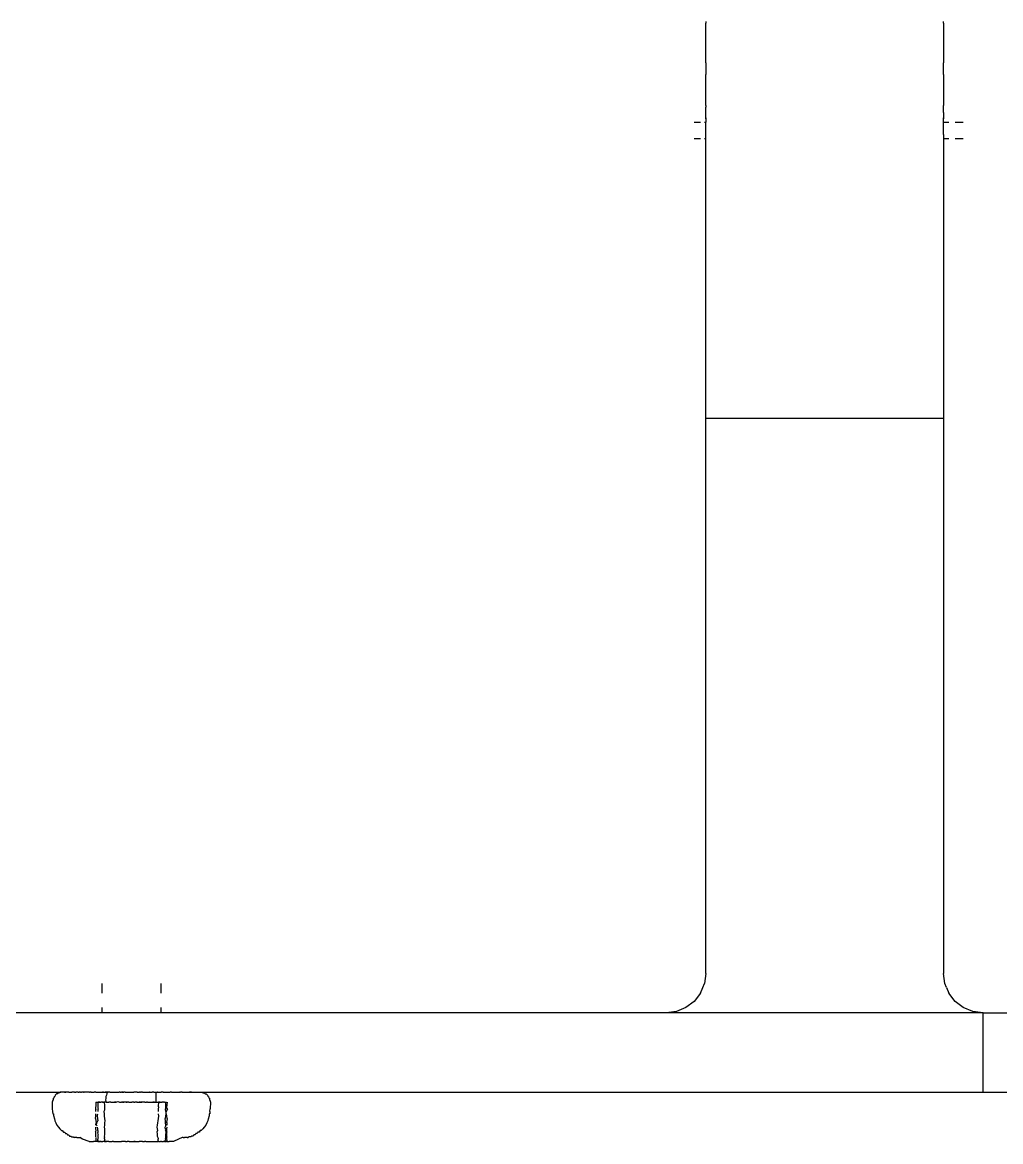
# Model space of a CAD drawing. Header units: millimetres. Extents: x -2916 to 2490, y 92 to 4100.
# Drawn here: x 1426.1 to 1475.4, y 1705.4 to 1761.9 of the extents above; entities that cross this region are included whole.
import ezdxf

# ---------------------------------------------------------------- set-up
doc = ezdxf.new("R2010")
doc.units = ezdxf.units.MM

msp = doc.modelspace()

# ---------------------------------------------------------------- linework, layer by layer
for p, q in [((1460.555, 1761.925), (1460.555, 1761.851)), ((1460.555, 1761.213), (1460.555, 1761.851)), ((1472.555, 1761.851), (1472.555, 1761.925)), ((1472.555, 1761.851), (1472.555, 1761.213)), ((1460.555, 1760.9), (1460.555, 1761.213)), ((1472.555, 1761.213), (1472.555, 1760.9)), ((1460.555, 1760.513), (1460.555, 1760.9)), ((1472.555, 1760.9), (1472.555, 1760.513)), ((1460.555, 1759.95), (1460.555, 1760.513)), ((1472.555, 1760.513), (1472.555, 1759.95)), ((1460.555, 1759.841), (1460.555, 1759.95)), ((1460.555, 1759.841), (1460.555, 1759.248)), ((1472.555, 1759.95), (1472.555, 1759.841)), ((1472.555, 1759.248), (1472.555, 1759.841)), ((1460.555, 1759.21), (1460.555, 1759.248)), ((1460.555, 1759.005), (1460.555, 1759.21)), ((1460.555, 1758.633), (1460.555, 1759.005)), ((1472.555, 1759.248), (1472.555, 1759.21)), ((1472.555, 1759.21), (1472.555, 1759.005)), ((1472.555, 1759.005), (1472.555, 1758.633)), ((1460.555, 1758.121), (1460.555, 1758.633)), ((1472.555, 1758.633), (1472.555, 1758.121)), ((1460.555, 1758.066), (1460.555, 1758.121)), ((1460.555, 1757.685), (1460.555, 1758.066)), ((1472.555, 1758.121), (1472.555, 1758.066)), ((1472.555, 1758.066), (1472.555, 1757.685)), ((1460.555, 1757.685), (1460.555, 1757.645)), ((1460.555, 1757.645), (1460.555, 1757.606)), ((1460.555, 1757.334), (1460.555, 1757.606)), ((1460.555, 1757.136), (1460.555, 1757.334)), ((1472.555, 1757.645), (1472.555, 1757.685)), ((1472.555, 1757.606), (1472.555, 1757.645)), ((1472.555, 1757.334), (1472.555, 1757.606)), ((1472.555, 1757.334), (1472.555, 1757.136)), ((1459.969, 1756.852), (1460.287, 1756.852)), ((1460.487, 1756.852), (1460.555, 1756.852)), ((1460.555, 1757.075), (1460.555, 1757.136)), ((1460.555, 1757.075), (1460.555, 1757.008)), ((1460.555, 1757.034), (1460.555, 1757.075)), ((1460.555, 1757.008), (1460.555, 1757.034)), ((1460.555, 1757.008), (1460.555, 1756.892)), ((1460.555, 1756.892), (1460.555, 1756.852)), ((1460.555, 1756.217), (1460.555, 1756.852)), ((1472.555, 1757.136), (1472.555, 1757.075)), ((1472.555, 1757.008), (1472.555, 1757.075)), ((1472.555, 1757.075), (1472.555, 1757.034)), ((1472.555, 1757.034), (1472.555, 1757.008)), ((1472.555, 1756.892), (1472.555, 1757.008)), ((1472.555, 1756.852), (1472.555, 1756.892)), ((1472.555, 1756.852), (1472.623, 1756.852)), ((1472.555, 1756.217), (1472.555, 1756.852)), ((1472.623, 1756.852), (1472.823, 1756.852)), ((1473.14, 1756.852), (1473.555, 1756.852)), ((1460.555, 1756.002), (1460.555, 1756.217)), ((1472.555, 1756.217), (1472.555, 1756.002)), ((1460.287, 1756.002), (1459.969, 1756.002)), ((1460.555, 1756.002), (1460.487, 1756.002)), ((1460.555, 1755.31), (1460.555, 1756.002)), ((1472.555, 1756.002), (1472.555, 1755.31)), ((1472.623, 1756.002), (1472.555, 1756.002)), ((1472.823, 1756.002), (1472.623, 1756.002)), ((1473.555, 1756.002), (1473.14, 1756.002)), ((1460.555, 1754.418), (1460.555, 1755.31)), ((1472.555, 1755.31), (1472.555, 1754.418)), ((1460.555, 1753.543), (1460.555, 1754.418)), ((1472.555, 1754.418), (1472.555, 1753.543)), ((1460.555, 1752.687), (1460.555, 1753.543)), ((1472.555, 1753.543), (1472.555, 1752.687)), ((1460.555, 1751.851), (1460.555, 1752.687)), ((1472.555, 1752.687), (1472.555, 1751.851)), ((1460.555, 1751.039), (1460.555, 1751.851)), ((1472.555, 1751.851), (1472.555, 1751.039)), ((1460.555, 1750.25), (1460.555, 1751.039)), ((1472.555, 1751.039), (1472.555, 1750.25)), ((1460.555, 1749.488), (1460.555, 1750.25)), ((1472.555, 1750.25), (1472.555, 1749.488)), ((1460.555, 1748.754), (1460.555, 1749.488)), ((1472.555, 1749.488), (1472.555, 1748.754)), ((1460.555, 1748.05), (1460.555, 1748.754)), ((1472.555, 1748.754), (1472.555, 1748.05)), ((1460.555, 1747.377), (1460.555, 1748.05)), ((1472.555, 1748.05), (1472.555, 1747.377)), ((1460.555, 1746.736), (1460.555, 1747.377)), ((1472.555, 1747.377), (1472.555, 1746.736)), ((1460.555, 1746.13), (1460.555, 1746.736)), ((1472.555, 1746.736), (1472.555, 1746.13)), ((1460.555, 1745.56), (1460.555, 1746.13)), ((1472.555, 1746.13), (1472.555, 1745.56)), ((1460.555, 1745.026), (1460.555, 1745.56)), ((1472.555, 1745.56), (1472.555, 1745.026)), ((1460.555, 1744.531), (1460.555, 1745.026)), ((1472.555, 1745.026), (1472.555, 1744.531)), ((1460.555, 1744.075), (1460.555, 1744.531)), ((1472.555, 1744.531), (1472.555, 1744.075)), ((1460.555, 1743.659), (1460.555, 1744.075)), ((1460.555, 1743.284), (1460.555, 1743.659)), ((1472.555, 1744.075), (1472.555, 1743.659)), ((1472.555, 1743.659), (1472.555, 1743.284)), ((1460.555, 1742.951), (1460.555, 1743.284)), ((1472.555, 1743.284), (1472.555, 1742.951)), ((1460.555, 1742.662), (1460.555, 1742.951)), ((1460.555, 1742.415), (1460.555, 1742.662)), ((1472.555, 1742.951), (1472.555, 1742.662)), ((1472.555, 1742.662), (1472.555, 1742.415)), ((1460.555, 1742.213), (1460.555, 1742.415)), ((1460.555, 1742.055), (1460.555, 1742.213)), ((1460.555, 1741.942), (1460.555, 1742.055)), ((1460.555, 1741.874), (1460.555, 1741.942)), ((1472.555, 1742.415), (1472.555, 1742.213)), ((1472.555, 1742.213), (1472.555, 1742.055)), ((1472.555, 1742.055), (1472.555, 1741.942)), ((1472.555, 1741.942), (1472.555, 1741.874)), ((1472.555, 1741.874), (1460.555, 1741.874)), ((1460.555, 1713.851), (1460.555, 1741.874)), ((1472.555, 1741.874), (1472.555, 1713.851)), ((1460.555, 1713.851), (1460.487, 1713.334)), ((1472.623, 1713.334), (1472.555, 1713.851)), ((1430.064, 1713.334), (1430.064, 1712.851)), ((1433.045, 1713.334), (1433.045, 1712.851)), ((1460.287, 1712.851), (1460.402, 1713.144)), ((1460.402, 1713.144), (1460.487, 1713.334)), ((1472.707, 1713.144), (1472.623, 1713.334)), ((1472.707, 1713.144), (1472.823, 1712.851)), ((1460.287, 1712.851), (1459.969, 1712.437)), ((1473.14, 1712.437), (1472.823, 1712.851)), ((1430.064, 1712.119), (1430.064, 1711.92)), ((1433.045, 1712.119), (1433.045, 1711.92)), ((1459.555, 1712.119), (1459.072, 1711.92)), ((1459.969, 1712.437), (1459.555, 1712.119)), ((1473.555, 1712.119), (1473.14, 1712.437)), ((1474.037, 1711.92), (1473.555, 1712.119)), ((1430.064, 1711.851), (1424.555, 1711.851)), ((1430.064, 1711.92), (1430.064, 1711.851)), ((1430.097, 1711.851), (1430.064, 1711.851)), ((1430.153, 1711.851), (1430.097, 1711.851)), ((1430.231, 1711.851), (1430.153, 1711.851)), ((1430.33, 1711.851), (1430.231, 1711.851)), ((1430.448, 1711.851), (1430.33, 1711.851)), ((1430.475, 1711.851), (1430.448, 1711.851)), ((1430.583, 1711.851), (1430.475, 1711.851)), ((1430.614, 1711.851), (1430.583, 1711.851)), ((1430.734, 1711.851), (1430.614, 1711.851)), ((1430.768, 1711.851), (1430.734, 1711.851)), ((1430.898, 1711.851), (1430.768, 1711.851)), ((1430.934, 1711.851), (1430.898, 1711.851)), ((1431.072, 1711.851), (1430.934, 1711.851)), ((1431.11, 1711.851), (1431.072, 1711.851)), ((1431.254, 1711.851), (1431.11, 1711.851)), ((1431.293, 1711.851), (1431.254, 1711.851)), ((1431.441, 1711.851), (1431.293, 1711.851)), ((1431.48, 1711.851), (1431.441, 1711.851)), ((1431.629, 1711.851), (1431.48, 1711.851)), ((1431.669, 1711.851), (1431.629, 1711.851)), ((1431.816, 1711.851), (1431.669, 1711.851)), ((1431.855, 1711.851), (1431.816, 1711.851)), ((1431.999, 1711.851), (1431.855, 1711.851)), ((1432.037, 1711.851), (1431.999, 1711.851)), ((1432.175, 1711.851), (1432.037, 1711.851)), ((1432.211, 1711.851), (1432.175, 1711.851)), ((1432.342, 1711.851), (1432.211, 1711.851)), ((1432.375, 1711.851), (1432.342, 1711.851)), ((1432.495, 1711.851), (1432.375, 1711.851)), ((1432.526, 1711.851), (1432.495, 1711.851)), ((1432.634, 1711.851), (1432.526, 1711.851)), ((1432.662, 1711.851), (1432.634, 1711.851)), ((1432.78, 1711.851), (1432.662, 1711.851)), ((1432.879, 1711.851), (1432.78, 1711.851)), ((1432.957, 1711.851), (1432.879, 1711.851)), ((1433.012, 1711.851), (1432.957, 1711.851)), ((1433.045, 1711.851), (1433.012, 1711.851)), ((1433.045, 1711.92), (1433.045, 1711.851)), ((1458.555, 1711.851), (1433.045, 1711.851)), ((1459.072, 1711.92), (1458.555, 1711.851)), ((1474.555, 1711.851), (1458.555, 1711.851)), ((1474.555, 1711.851), (1474.037, 1711.92)), ((1474.555, 1707.851), (1474.555, 1711.851)), ((1474.555, 1711.851), (1480.064, 1711.851)), ((1385.146, 1707.842), (1427.963, 1707.842)), ((1427.588, 1707.449), (1427.558, 1707.351)), ((1427.588, 1707.449), (1427.614, 1707.449)), ((1427.616, 1707.543), (1427.614, 1707.449)), ((1427.616, 1707.543), (1427.642, 1707.543)), ((1427.662, 1707.629), (1427.642, 1707.543)), ((1427.662, 1707.629), (1427.687, 1707.629)), ((1427.708, 1707.705), (1427.687, 1707.629)), ((1427.784, 1707.767), (1427.708, 1707.705)), ((1427.824, 1707.767), (1427.784, 1707.767)), ((1427.87, 1707.813), (1427.824, 1707.767)), ((1427.942, 1707.813), (1427.87, 1707.813)), ((1427.963, 1707.842), (1427.942, 1707.813)), ((1428.034, 1707.842), (1427.963, 1707.842)), ((1427.963, 1707.842), (1428.002, 1707.842)), ((1428.034, 1707.842), (1428.002, 1707.842)), ((1428.074, 1707.842), (1428.034, 1707.842)), ((1428.123, 1707.842), (1428.074, 1707.842)), ((1428.18, 1707.842), (1428.123, 1707.842)), ((1428.245, 1707.842), (1428.18, 1707.842)), ((1428.18, 1707.842), (1428.217, 1707.842)), ((1428.217, 1707.842), (1428.245, 1707.842)), ((1428.319, 1707.842), (1428.245, 1707.842)), ((1428.365, 1707.842), (1428.319, 1707.842)), ((1428.4, 1707.842), (1428.365, 1707.842)), ((1428.4, 1707.842), (1428.45, 1707.842)), ((1428.45, 1707.842), (1428.488, 1707.842)), ((1428.488, 1707.842), (1428.543, 1707.842)), ((1428.584, 1707.842), (1428.543, 1707.842)), ((1428.643, 1707.842), (1428.584, 1707.842)), ((1428.687, 1707.842), (1428.643, 1707.842)), ((1428.687, 1707.842), (1428.75, 1707.842)), ((1428.797, 1707.842), (1428.75, 1707.842)), ((1428.864, 1707.842), (1428.797, 1707.842)), ((1428.864, 1707.842), (1428.914, 1707.842)), ((1428.985, 1707.842), (1428.914, 1707.842)), ((1428.985, 1707.842), (1429.037, 1707.842)), ((1429.111, 1707.842), (1429.037, 1707.842)), ((1429.139, 1707.851), (1429.111, 1707.842)), ((1429.166, 1707.842), (1429.111, 1707.842)), ((1429.139, 1707.851), (1429.166, 1707.842)), ((1429.244, 1707.842), (1429.166, 1707.842)), ((1429.301, 1707.842), (1429.244, 1707.842)), ((1429.382, 1707.842), (1429.301, 1707.842)), ((1429.442, 1707.842), (1429.382, 1707.842)), ((1429.442, 1707.842), (1429.476, 1707.851)), ((1429.525, 1707.842), (1429.476, 1707.851)), ((1429.525, 1707.842), (1429.587, 1707.842)), ((1429.587, 1707.842), (1429.64, 1707.851)), ((1429.64, 1707.851), (1429.673, 1707.842)), ((1429.719, 1707.851), (1429.673, 1707.842)), ((1429.765, 1707.851), (1429.719, 1707.851)), ((1429.765, 1707.851), (1429.826, 1707.842)), ((1429.826, 1707.842), (1429.88, 1707.851)), ((1429.88, 1707.851), (1429.95, 1707.851)), ((1429.95, 1707.851), (1429.983, 1707.842)), ((1429.983, 1707.842), (1430.042, 1707.851)), ((1430.042, 1707.851), (1430.071, 1707.849)), ((1430.071, 1707.849), (1430.106, 1707.851)), ((1430.071, 1707.849), (1430.144, 1707.842)), ((1430.144, 1707.842), (1430.106, 1707.851)), ((1430.144, 1707.842), (1430.212, 1707.842)), ((1430.212, 1707.842), (1430.241, 1707.851)), ((1430.212, 1707.842), (1430.28, 1707.846)), ((1430.308, 1707.842), (1430.241, 1707.851)), ((1430.259, 1707.543), (1430.249, 1707.449)), ((1430.249, 1707.449), (1430.265, 1707.405)), ((1430.274, 1707.629), (1430.259, 1707.543)), ((1430.294, 1707.705), (1430.274, 1707.629)), ((1430.28, 1707.846), (1430.308, 1707.842)), ((1430.319, 1707.767), (1430.294, 1707.705)), ((1430.378, 1707.851), (1430.308, 1707.842)), ((1430.308, 1707.842), (1430.34, 1707.851)), ((1430.308, 1707.842), (1430.319, 1707.767)), ((1430.34, 1707.851), (1430.378, 1707.851)), ((1430.434, 1707.851), (1430.378, 1707.851)), ((1430.475, 1707.842), (1430.434, 1707.851)), ((1430.475, 1707.842), (1430.517, 1707.851)), ((1430.517, 1707.851), (1430.569, 1707.851)), ((1430.569, 1707.851), (1430.645, 1707.842)), ((1430.569, 1707.851), (1430.598, 1707.851)), ((1430.598, 1707.851), (1430.645, 1707.842)), ((1430.645, 1707.842), (1430.669, 1707.851)), ((1430.645, 1707.842), (1430.71, 1707.851)), ((1430.669, 1707.851), (1430.71, 1707.851)), ((1430.71, 1707.851), (1430.774, 1707.851)), ((1430.774, 1707.851), (1430.816, 1707.842)), ((1430.816, 1707.842), (1430.871, 1707.851)), ((1430.871, 1707.851), (1430.906, 1707.849)), ((1430.906, 1707.849), (1430.944, 1707.851)), ((1430.99, 1707.842), (1430.944, 1707.851)), ((1430.99, 1707.842), (1431.064, 1707.842)), ((1431.089, 1707.851), (1431.064, 1707.842)), ((1431.117, 1707.848), (1431.064, 1707.842)), ((1431.089, 1707.851), (1431.117, 1707.848)), ((1431.117, 1707.848), (1431.179, 1707.851)), ((1431.143, 1707.851), (1431.117, 1707.848)), ((1431.143, 1707.851), (1431.179, 1707.851)), ((1431.235, 1707.851), (1431.179, 1707.851)), ((1431.235, 1707.851), (1431.345, 1707.851)), ((1431.345, 1707.851), (1431.435, 1707.851)), ((1431.435, 1707.851), (1431.514, 1707.851)), ((1431.514, 1707.851), (1431.56, 1707.851)), ((1431.56, 1707.851), (1431.592, 1707.842)), ((1431.592, 1707.842), (1431.685, 1707.851)), ((1431.763, 1707.851), (1431.685, 1707.851)), ((1431.853, 1707.851), (1431.763, 1707.851)), ((1431.853, 1707.851), (1431.931, 1707.851)), ((1431.931, 1707.851), (1431.967, 1707.851)), ((1432.015, 1707.851), (1431.967, 1707.851)), ((1432.015, 1707.851), (1432.046, 1707.842)), ((1432.112, 1707.851), (1432.046, 1707.842)), ((1432.112, 1707.851), (1432.169, 1707.851)), ((1432.169, 1707.851), (1432.238, 1707.851)), ((1432.238, 1707.851), (1432.312, 1707.851)), ((1432.312, 1707.851), (1432.374, 1707.851)), ((1432.374, 1707.851), (1432.44, 1707.851)), ((1432.44, 1707.851), (1432.465, 1707.842)), ((1432.465, 1707.842), (1432.521, 1707.851)), ((1432.495, 1707.851), (1432.465, 1707.842)), ((1432.495, 1707.851), (1432.552, 1707.851)), ((1432.521, 1707.851), (1432.552, 1707.851)), ((1432.552, 1707.851), (1432.599, 1707.851)), ((1432.645, 1707.851), (1432.599, 1707.851)), ((1432.683, 1707.851), (1432.645, 1707.851)), ((1432.683, 1707.851), (1432.745, 1707.851)), ((1432.745, 1707.851), (1432.818, 1707.851)), ((1432.745, 1707.851), (1432.786, 1707.851)), ((1432.786, 1707.851), (1432.818, 1707.851)), ((1432.786, 1707.851), (1432.791, 1707.767)), ((1432.791, 1707.767), (1432.786, 1707.705)), ((1432.786, 1707.705), (1432.786, 1707.629)), ((1432.786, 1707.629), (1432.786, 1707.543)), ((1432.786, 1707.543), (1432.786, 1707.449)), ((1432.786, 1707.449), (1432.786, 1707.378)), ((1432.818, 1707.851), (1432.868, 1707.851)), ((1432.897, 1707.842), (1432.868, 1707.851)), ((1432.897, 1707.842), (1432.954, 1707.851)), ((1432.954, 1707.851), (1433.003, 1707.851)), ((1433.003, 1707.851), (1433.059, 1707.842)), ((1433.087, 1707.851), (1433.059, 1707.842)), ((1433.135, 1707.851), (1433.087, 1707.851)), ((1433.164, 1707.851), (1433.135, 1707.851)), ((1433.164, 1707.851), (1433.218, 1707.842)), ((1433.218, 1707.842), (1433.279, 1707.851)), ((1433.279, 1707.851), (1433.307, 1707.849)), ((1433.307, 1707.849), (1433.345, 1707.851)), ((1433.307, 1707.849), (1433.372, 1707.842)), ((1433.345, 1707.851), (1433.372, 1707.842)), ((1433.372, 1707.842), (1433.436, 1707.842)), ((1433.436, 1707.842), (1433.469, 1707.851)), ((1433.469, 1707.851), (1433.522, 1707.842)), ((1433.584, 1707.842), (1433.522, 1707.842)), ((1433.584, 1707.842), (1433.634, 1707.851)), ((1433.634, 1707.851), (1433.668, 1707.842)), ((1433.668, 1707.842), (1433.707, 1707.851)), ((1433.707, 1707.851), (1433.75, 1707.851)), ((1433.75, 1707.851), (1433.808, 1707.842)), ((1433.808, 1707.842), (1433.862, 1707.851)), ((1433.862, 1707.851), (1433.943, 1707.842)), ((1433.943, 1707.842), (1433.97, 1707.851)), ((1433.943, 1707.842), (1433.998, 1707.842)), ((1433.97, 1707.851), (1433.998, 1707.842)), ((1434.036, 1707.851), (1433.998, 1707.842)), ((1434.036, 1707.851), (1434.074, 1707.851)), ((1434.125, 1707.842), (1434.074, 1707.851)), ((1434.125, 1707.842), (1434.174, 1707.851)), ((1434.174, 1707.851), (1434.234, 1707.851)), ((1434.234, 1707.851), (1434.269, 1707.851)), ((1434.269, 1707.851), (1434.312, 1707.842)), ((1434.312, 1707.842), (1434.359, 1707.851)), ((1434.359, 1707.851), (1434.444, 1707.851)), ((1434.444, 1707.851), (1434.495, 1707.851)), ((1434.495, 1707.851), (1434.524, 1707.851)), ((1434.566, 1707.842), (1434.495, 1707.851)), ((1434.524, 1707.851), (1434.599, 1707.851)), ((1434.599, 1707.851), (1434.566, 1707.842)), ((1434.599, 1707.851), (1434.669, 1707.851)), ((1434.669, 1707.851), (1434.733, 1707.851)), ((1434.733, 1707.851), (1434.792, 1707.851)), ((1434.792, 1707.851), (1434.844, 1707.851)), ((1434.844, 1707.851), (1434.892, 1707.851)), ((1434.892, 1707.851), (1434.933, 1707.851)), ((1434.933, 1707.851), (1434.968, 1707.851)), ((1434.968, 1707.851), (1434.998, 1707.851)), ((1434.968, 1707.851), (1435.035, 1707.842)), ((1435.035, 1707.842), (1435.076, 1707.842)), ((1435.076, 1707.842), (1435.108, 1707.842)), ((1435.076, 1707.842), (1435.146, 1707.842)), ((1435.108, 1707.842), (1435.146, 1707.842)), ((1435.146, 1707.842), (1474.555, 1707.851)), ((1435.146, 1707.842), (1435.167, 1707.813)), ((1435.167, 1707.813), (1435.239, 1707.813)), ((1435.239, 1707.813), (1435.286, 1707.767)), ((1435.286, 1707.767), (1435.326, 1707.767)), ((1435.326, 1707.767), (1435.401, 1707.705)), ((1435.401, 1707.705), (1435.422, 1707.629)), ((1435.447, 1707.629), (1435.422, 1707.629)), ((1435.447, 1707.629), (1435.468, 1707.543)), ((1435.493, 1707.543), (1435.468, 1707.543)), ((1435.493, 1707.543), (1435.496, 1707.449)), ((1435.522, 1707.449), (1435.496, 1707.449)), ((1435.522, 1707.449), (1435.555, 1707.351)), ((1474.555, 1707.851), (1477.963, 1707.842)), ((1427.558, 1707.351), (1427.555, 1706.999)), ((1427.555, 1706.999), (1427.583, 1706.877)), ((1427.583, 1706.877), (1427.598, 1706.755)), ((1429.768, 1707.225), (1429.749, 1706.999)), ((1429.749, 1706.999), (1429.768, 1706.956)), ((1429.768, 1707.351), (1429.803, 1707.351)), ((1429.768, 1707.351), (1429.768, 1707.225)), ((1429.768, 1706.92), (1429.768, 1706.956)), ((1429.768, 1706.877), (1429.768, 1706.92)), ((1429.803, 1707.351), (1429.856, 1707.351)), ((1429.856, 1707.351), (1429.925, 1707.351)), ((1429.856, 1707.351), (1429.887, 1707.351)), ((1429.856, 1707.351), (1429.856, 1707.044)), ((1429.856, 1707.044), (1429.879, 1706.999)), ((1429.879, 1706.999), (1429.856, 1706.963)), ((1429.856, 1706.963), (1429.856, 1706.877)), ((1429.961, 1707.351), (1429.887, 1707.351)), ((1429.887, 1707.351), (1429.925, 1707.351)), ((1429.925, 1707.351), (1429.961, 1707.351)), ((1429.961, 1707.351), (1430.012, 1707.351)), ((1430.077, 1707.351), (1430.012, 1707.351)), ((1430.049, 1707.351), (1430.012, 1707.351)), ((1430.104, 1707.351), (1430.049, 1707.351)), ((1430.147, 1707.351), (1430.077, 1707.351)), ((1430.104, 1707.351), (1430.077, 1707.351)), ((1430.104, 1707.351), (1430.147, 1707.351)), ((1430.147, 1707.351), (1430.19, 1707.351)), ((1430.193, 1706.942), (1430.17, 1706.877)), ((1430.17, 1706.877), (1430.175, 1706.755)), ((1430.241, 1707.351), (1430.19, 1707.351)), ((1430.19, 1707.351), (1430.192, 1707.177)), ((1430.192, 1707.177), (1430.193, 1706.999)), ((1430.193, 1706.999), (1430.193, 1706.942)), ((1430.285, 1707.351), (1430.241, 1707.351)), ((1430.265, 1707.405), (1430.285, 1707.351)), ((1430.285, 1707.351), (1430.348, 1707.351)), ((1430.348, 1707.351), (1430.38, 1707.351)), ((1430.38, 1707.351), (1430.424, 1707.351)), ((1430.464, 1707.351), (1430.424, 1707.351)), ((1430.521, 1707.351), (1430.464, 1707.351)), ((1430.521, 1707.351), (1430.565, 1707.351)), ((1430.565, 1707.351), (1430.614, 1707.351)), ((1430.614, 1707.351), (1430.662, 1707.351)), ((1430.662, 1707.351), (1430.708, 1707.351)), ((1430.662, 1707.351), (1430.735, 1707.351)), ((1430.778, 1707.351), (1430.708, 1707.351)), ((1430.735, 1707.351), (1430.805, 1707.351)), ((1430.778, 1707.351), (1430.805, 1707.351)), ((1430.871, 1707.364), (1430.805, 1707.351)), ((1430.871, 1707.364), (1430.893, 1707.377)), ((1430.893, 1707.377), (1430.949, 1707.351)), ((1430.949, 1707.351), (1431.02, 1707.351)), ((1431.02, 1707.351), (1431.061, 1707.351)), ((1431.109, 1707.351), (1431.061, 1707.351)), ((1431.109, 1707.351), (1431.145, 1707.351)), ((1431.179, 1707.351), (1431.109, 1707.351)), ((1431.145, 1707.351), (1431.179, 1707.351)), ((1431.224, 1707.351), (1431.179, 1707.351)), ((1431.258, 1707.351), (1431.224, 1707.351)), ((1431.314, 1707.351), (1431.258, 1707.351)), ((1431.286, 1707.351), (1431.258, 1707.351)), ((1431.286, 1707.351), (1431.345, 1707.351)), ((1431.386, 1707.351), (1431.314, 1707.351)), ((1431.386, 1707.351), (1431.345, 1707.351)), ((1431.432, 1707.351), (1431.386, 1707.351)), ((1431.432, 1707.351), (1431.532, 1707.351)), ((1431.532, 1707.351), (1431.578, 1707.351)), ((1431.617, 1707.351), (1431.578, 1707.351)), ((1431.685, 1707.351), (1431.617, 1707.351)), ((1431.685, 1707.351), (1431.724, 1707.351)), ((1431.798, 1707.351), (1431.724, 1707.351)), ((1431.765, 1707.351), (1431.724, 1707.351)), ((1431.824, 1707.351), (1431.765, 1707.351)), ((1431.853, 1707.351), (1431.798, 1707.351)), ((1431.824, 1707.351), (1431.798, 1707.351)), ((1431.824, 1707.351), (1431.853, 1707.351)), ((1431.853, 1707.351), (1431.886, 1707.351)), ((1431.886, 1707.351), (1431.944, 1707.351)), ((1431.944, 1707.351), (1432.015, 1707.351)), ((1431.969, 1707.351), (1431.944, 1707.351)), ((1432.015, 1707.351), (1431.969, 1707.351)), ((1432.015, 1707.351), (1432.084, 1707.351)), ((1432.084, 1707.351), (1432.045, 1707.351)), ((1432.16, 1707.351), (1432.084, 1707.351)), ((1432.114, 1707.351), (1432.084, 1707.351)), ((1432.16, 1707.351), (1432.114, 1707.351)), ((1432.21, 1707.351), (1432.16, 1707.351)), ((1432.238, 1707.351), (1432.21, 1707.351)), ((1432.238, 1707.351), (1432.312, 1707.351)), ((1432.374, 1707.351), (1432.312, 1707.351)), ((1432.374, 1707.351), (1432.44, 1707.351)), ((1432.44, 1707.351), (1432.495, 1707.351)), ((1432.495, 1707.351), (1432.552, 1707.351)), ((1432.552, 1707.351), (1432.599, 1707.351)), ((1432.599, 1707.351), (1432.645, 1707.351)), ((1432.718, 1707.351), (1432.645, 1707.351)), ((1432.645, 1707.351), (1432.683, 1707.351)), ((1432.683, 1707.351), (1432.745, 1707.351)), ((1432.745, 1707.351), (1432.786, 1707.351)), ((1432.786, 1707.351), (1432.824, 1707.351)), ((1432.824, 1707.351), (1432.868, 1707.351)), ((1432.868, 1707.351), (1432.919, 1707.351)), ((1432.909, 1706.929), (1432.902, 1706.877)), ((1432.93, 1707.099), (1432.907, 1706.999)), ((1432.907, 1706.999), (1432.909, 1706.929)), ((1432.919, 1707.351), (1432.912, 1707.143)), ((1432.912, 1707.143), (1432.93, 1707.099)), ((1432.962, 1707.351), (1432.919, 1707.351)), ((1432.962, 1707.351), (1433.032, 1707.351)), ((1433.005, 1707.351), (1432.962, 1707.351)), ((1433.005, 1707.351), (1433.06, 1707.351)), ((1433.005, 1707.351), (1433.032, 1707.351)), ((1433.032, 1707.351), (1433.098, 1707.351)), ((1433.06, 1707.351), (1433.098, 1707.351)), ((1433.168, 1707.351), (1433.098, 1707.351)), ((1433.14, 1707.351), (1433.098, 1707.351)), ((1433.14, 1707.351), (1433.168, 1707.351)), ((1433.232, 1707.351), (1433.168, 1707.351)), ((1433.232, 1707.351), (1433.273, 1707.351)), ((1433.273, 1707.351), (1433.335, 1707.351)), ((1433.273, 1707.351), (1433.273, 1707.243)), ((1433.273, 1707.243), (1433.273, 1706.999)), ((1433.28, 1706.967), (1433.273, 1706.999)), ((1433.3, 1706.877), (1433.28, 1706.967)), ((1433.3, 1706.877), (1433.293, 1706.755)), ((1433.363, 1707.351), (1433.335, 1707.083)), ((1433.335, 1707.083), (1433.346, 1707.056)), ((1433.335, 1706.877), (1433.339, 1706.923)), ((1433.339, 1706.923), (1433.377, 1706.967)), ((1433.346, 1707.056), (1433.368, 1706.999)), ((1433.368, 1706.999), (1433.377, 1706.967)), ((1435.526, 1706.877), (1435.511, 1706.755)), ((1435.526, 1706.877), (1435.542, 1706.999)), ((1435.555, 1707.351), (1435.542, 1706.999)), ((1427.598, 1706.755), (1427.624, 1706.755)), ((1427.624, 1706.755), (1427.623, 1706.636)), ((1427.623, 1706.636), (1427.648, 1706.636)), ((1427.648, 1706.636), (1427.657, 1706.518)), ((1427.657, 1706.518), (1427.683, 1706.518)), ((1427.683, 1706.518), (1427.685, 1706.404)), ((1427.685, 1706.404), (1427.738, 1706.294)), ((1427.738, 1706.294), (1427.8, 1706.188)), ((1429.742, 1706.518), (1429.768, 1706.636)), ((1429.742, 1706.518), (1429.763, 1706.404)), ((1429.763, 1706.404), (1429.787, 1706.294)), ((1429.768, 1706.636), (1429.768, 1706.755)), ((1429.768, 1706.188), (1429.787, 1706.294)), ((1429.803, 1706.188), (1429.821, 1706.294)), ((1429.821, 1706.294), (1429.861, 1706.404)), ((1429.827, 1706.636), (1429.856, 1706.755)), ((1429.827, 1706.636), (1429.842, 1706.518)), ((1429.842, 1706.518), (1429.861, 1706.404)), ((1430.175, 1706.755), (1430.184, 1706.636)), ((1430.184, 1706.636), (1430.196, 1706.518)), ((1430.196, 1706.518), (1430.211, 1706.404)), ((1430.211, 1706.404), (1430.198, 1706.294)), ((1430.198, 1706.294), (1430.198, 1706.188)), ((1432.88, 1706.294), (1432.858, 1706.188)), ((1432.898, 1706.404), (1432.88, 1706.294)), ((1432.914, 1706.518), (1432.898, 1706.404)), ((1432.902, 1706.755), (1432.926, 1706.636)), ((1432.926, 1706.636), (1432.914, 1706.518)), ((1433.283, 1706.636), (1433.268, 1706.518)), ((1433.28, 1706.404), (1433.268, 1706.518)), ((1433.281, 1706.294), (1433.28, 1706.404)), ((1433.293, 1706.188), (1433.281, 1706.294)), ((1433.293, 1706.755), (1433.283, 1706.636)), ((1433.347, 1706.404), (1433.334, 1706.347)), ((1433.357, 1706.294), (1433.334, 1706.347)), ((1433.341, 1706.636), (1433.335, 1706.755)), ((1433.367, 1706.518), (1433.341, 1706.636)), ((1433.367, 1706.518), (1433.347, 1706.404)), ((1433.362, 1706.188), (1433.357, 1706.294)), ((1435.372, 1706.294), (1435.31, 1706.188)), ((1435.425, 1706.404), (1435.372, 1706.294)), ((1435.427, 1706.518), (1435.425, 1706.404)), ((1435.452, 1706.518), (1435.427, 1706.518)), ((1435.461, 1706.636), (1435.452, 1706.518)), ((1435.487, 1706.636), (1435.461, 1706.636)), ((1435.511, 1706.755), (1435.485, 1706.755)), ((1435.485, 1706.755), (1435.487, 1706.636)), ((1427.8, 1706.188), (1427.87, 1706.088)), ((1427.87, 1706.088), (1427.948, 1705.994)), ((1427.948, 1705.994), (1428.034, 1705.906)), ((1428.034, 1705.906), (1428.071, 1705.906)), ((1428.071, 1705.906), (1428.126, 1705.826)), ((1428.126, 1705.826), (1428.163, 1705.826)), ((1428.163, 1705.826), (1428.193, 1705.826)), ((1428.193, 1705.826), (1428.225, 1705.754)), ((1428.225, 1705.754), (1428.26, 1705.754)), ((1428.26, 1705.754), (1428.29, 1705.754)), ((1428.29, 1705.754), (1428.329, 1705.69)), ((1429.744, 1705.85), (1429.773, 1705.906)), ((1429.744, 1705.85), (1429.759, 1705.826)), ((1429.768, 1705.754), (1429.759, 1705.826)), ((1429.762, 1705.716), (1429.768, 1705.754)), ((1429.768, 1705.69), (1429.762, 1705.716)), ((1429.768, 1705.994), (1429.768, 1706.088)), ((1429.773, 1705.906), (1429.768, 1705.994)), ((1429.803, 1706.188), (1429.826, 1706.156)), ((1429.856, 1705.994), (1429.848, 1706.088)), ((1429.856, 1705.826), (1429.852, 1705.779)), ((1429.852, 1705.779), (1429.869, 1705.754)), ((1429.86, 1705.906), (1429.856, 1705.994)), ((1429.86, 1705.906), (1429.856, 1705.826)), ((1429.887, 1705.732), (1429.865, 1705.69)), ((1429.869, 1705.754), (1429.887, 1705.732)), ((1430.198, 1706.188), (1430.177, 1706.088)), ((1430.177, 1706.088), (1430.207, 1705.994)), ((1430.207, 1705.994), (1430.2, 1705.906)), ((1430.2, 1705.906), (1430.208, 1705.826)), ((1430.208, 1705.826), (1430.201, 1705.754)), ((1430.201, 1705.754), (1430.203, 1705.69)), ((1432.858, 1706.188), (1432.834, 1706.088)), ((1432.834, 1706.088), (1432.851, 1705.994)), ((1432.871, 1705.906), (1432.836, 1705.826)), ((1432.836, 1705.826), (1432.863, 1705.754)), ((1432.851, 1705.994), (1432.871, 1705.906)), ((1432.863, 1705.754), (1432.851, 1705.69)), ((1433.261, 1706.088), (1433.251, 1706.062)), ((1433.291, 1705.994), (1433.251, 1706.062)), ((1433.293, 1706.188), (1433.261, 1706.088)), ((1433.291, 1705.994), (1433.265, 1705.939)), ((1433.265, 1705.939), (1433.283, 1705.906)), ((1433.283, 1705.906), (1433.29, 1705.826)), ((1433.299, 1705.754), (1433.285, 1705.706)), ((1433.29, 1705.826), (1433.299, 1705.754)), ((1433.351, 1705.826), (1433.332, 1705.8)), ((1433.351, 1705.78), (1433.332, 1705.8)), ((1433.348, 1705.93), (1433.337, 1705.906)), ((1433.365, 1705.85), (1433.337, 1705.906)), ((1433.347, 1705.994), (1433.356, 1706.088)), ((1433.348, 1705.93), (1433.347, 1705.994)), ((1433.347, 1705.716), (1433.351, 1705.78)), ((1433.351, 1705.666), (1433.347, 1705.716)), ((1433.365, 1705.85), (1433.351, 1705.826)), ((1434.819, 1705.754), (1434.78, 1705.69)), ((1434.849, 1705.754), (1434.819, 1705.754)), ((1434.885, 1705.754), (1434.849, 1705.754)), ((1434.916, 1705.826), (1434.885, 1705.754)), ((1434.947, 1705.826), (1434.916, 1705.826)), ((1434.983, 1705.826), (1434.947, 1705.826)), ((1435.038, 1705.906), (1434.983, 1705.826)), ((1435.076, 1705.906), (1435.038, 1705.906)), ((1435.161, 1705.994), (1435.076, 1705.906)), ((1435.239, 1706.088), (1435.161, 1705.994)), ((1435.31, 1706.188), (1435.239, 1706.088)), ((1428.329, 1705.69), (1428.363, 1705.69)), ((1428.363, 1705.69), (1428.392, 1705.69)), ((1428.392, 1705.69), (1428.438, 1705.634)), ((1428.438, 1705.634), (1428.499, 1705.634)), ((1428.499, 1705.634), (1428.551, 1705.588)), ((1428.551, 1705.588), (1428.61, 1705.588)), ((1428.61, 1705.588), (1428.628, 1705.568)), ((1428.628, 1705.568), (1428.666, 1705.551)), ((1428.723, 1705.551), (1428.666, 1705.551)), ((1428.796, 1705.551), (1428.723, 1705.551)), ((1428.796, 1705.551), (1428.842, 1705.551)), ((1428.842, 1705.551), (1428.896, 1705.551)), ((1428.896, 1705.551), (1428.956, 1705.551)), ((1429.095, 1705.472), (1428.956, 1705.551)), ((1429.429, 1705.351), (1429.095, 1705.472)), ((1429.429, 1705.351), (1429.639, 1705.351)), ((1429.768, 1705.351), (1429.639, 1705.351)), ((1429.768, 1705.624), (1429.768, 1705.69)), ((1429.768, 1705.588), (1429.768, 1705.624)), ((1429.768, 1705.551), (1429.768, 1705.396)), ((1429.768, 1705.351), (1429.768, 1705.396)), ((1429.803, 1705.351), (1429.768, 1705.351)), ((1429.856, 1705.351), (1429.803, 1705.351)), ((1429.865, 1705.69), (1429.856, 1705.634)), ((1429.856, 1705.634), (1429.857, 1705.588)), ((1429.879, 1705.551), (1429.856, 1705.523)), ((1429.856, 1705.523), (1429.856, 1705.478)), ((1429.856, 1705.412), (1429.856, 1705.478)), ((1429.856, 1705.412), (1429.856, 1705.351)), ((1429.925, 1705.351), (1429.856, 1705.351)), ((1429.856, 1705.351), (1429.887, 1705.351)), ((1429.857, 1705.588), (1429.879, 1705.551)), ((1429.887, 1705.351), (1429.961, 1705.351)), ((1429.887, 1705.351), (1429.925, 1705.351)), ((1429.925, 1705.351), (1429.996, 1705.351)), ((1429.925, 1705.351), (1429.961, 1705.351)), ((1430.036, 1705.351), (1429.961, 1705.351)), ((1430.036, 1705.351), (1429.996, 1705.351)), ((1430.036, 1705.351), (1430.073, 1705.351)), ((1430.073, 1705.351), (1430.12, 1705.351)), ((1430.153, 1705.351), (1430.12, 1705.351)), ((1430.204, 1705.351), (1430.153, 1705.351)), ((1430.203, 1705.69), (1430.191, 1705.634)), ((1430.191, 1705.634), (1430.203, 1705.588)), ((1430.203, 1705.588), (1430.203, 1705.551)), ((1430.203, 1705.49), (1430.203, 1705.551)), ((1430.203, 1705.49), (1430.224, 1705.474)), ((1430.224, 1705.474), (1430.203, 1705.446)), ((1430.203, 1705.446), (1430.204, 1705.411)), ((1430.204, 1705.411), (1430.204, 1705.351)), ((1430.204, 1705.351), (1430.232, 1705.351)), ((1430.258, 1705.351), (1430.204, 1705.351)), ((1430.232, 1705.351), (1430.307, 1705.351)), ((1430.307, 1705.351), (1430.258, 1705.351)), ((1430.348, 1705.351), (1430.307, 1705.351)), ((1430.422, 1705.351), (1430.348, 1705.351)), ((1430.387, 1705.351), (1430.348, 1705.351)), ((1430.422, 1705.351), (1430.387, 1705.351)), ((1430.422, 1705.351), (1430.54, 1705.351)), ((1430.54, 1705.351), (1430.582, 1705.351)), ((1430.656, 1705.351), (1430.582, 1705.351)), ((1430.656, 1705.351), (1430.789, 1705.351)), ((1430.789, 1705.351), (1430.864, 1705.351)), ((1430.864, 1705.351), (1430.891, 1705.351)), ((1430.891, 1705.351), (1430.948, 1705.351)), ((1430.948, 1705.351), (1431.003, 1705.351)), ((1431.003, 1705.351), (1431.061, 1705.351)), ((1431.109, 1705.351), (1431.061, 1705.351)), ((1431.145, 1705.351), (1431.109, 1705.351)), ((1431.196, 1705.351), (1431.145, 1705.351)), ((1431.258, 1705.351), (1431.196, 1705.351)), ((1431.224, 1705.351), (1431.196, 1705.351)), ((1431.258, 1705.351), (1431.224, 1705.351)), ((1431.258, 1705.351), (1431.337, 1705.351)), ((1431.37, 1705.351), (1431.337, 1705.351)), ((1431.448, 1705.351), (1431.37, 1705.351)), ((1431.448, 1705.351), (1431.513, 1705.351)), ((1431.513, 1705.351), (1431.599, 1705.351)), ((1431.599, 1705.351), (1431.673, 1705.351)), ((1431.673, 1705.351), (1431.746, 1705.351)), ((1431.709, 1705.351), (1431.673, 1705.351)), ((1431.746, 1705.351), (1431.709, 1705.351)), ((1431.746, 1705.351), (1431.799, 1705.351)), ((1431.799, 1705.351), (1431.834, 1705.351)), ((1431.834, 1705.351), (1431.897, 1705.351)), ((1431.897, 1705.351), (1431.944, 1705.351)), ((1431.991, 1705.351), (1431.944, 1705.351)), ((1432.02, 1705.351), (1431.991, 1705.351)), ((1432.084, 1705.351), (1432.02, 1705.351)), ((1432.118, 1705.351), (1432.084, 1705.351)), ((1432.118, 1705.351), (1432.218, 1705.351)), ((1432.293, 1705.351), (1432.218, 1705.351)), ((1432.293, 1705.351), (1432.332, 1705.351)), ((1432.332, 1705.351), (1432.387, 1705.351)), ((1432.387, 1705.351), (1432.449, 1705.351)), ((1432.449, 1705.351), (1432.488, 1705.351)), ((1432.488, 1705.351), (1432.538, 1705.351)), ((1432.538, 1705.351), (1432.593, 1705.351)), ((1432.538, 1705.351), (1432.566, 1705.351)), ((1432.566, 1705.351), (1432.593, 1705.351)), ((1432.593, 1705.351), (1432.699, 1705.351)), ((1432.699, 1705.351), (1432.761, 1705.351)), ((1432.699, 1705.351), (1432.732, 1705.351)), ((1432.732, 1705.351), (1432.802, 1705.351)), ((1432.761, 1705.351), (1432.802, 1705.351)), ((1432.802, 1705.351), (1432.851, 1705.351)), ((1432.851, 1705.69), (1432.86, 1705.634)), ((1432.851, 1705.351), (1432.905, 1705.351)), ((1432.86, 1705.634), (1432.869, 1705.588)), ((1432.869, 1705.588), (1432.888, 1705.551)), ((1432.888, 1705.551), (1432.908, 1705.507)), ((1432.905, 1705.351), (1432.908, 1705.476)), ((1432.943, 1705.351), (1432.905, 1705.351)), ((1432.908, 1705.507), (1432.908, 1705.476)), ((1432.943, 1705.351), (1432.989, 1705.351)), ((1432.989, 1705.351), (1433.032, 1705.351)), ((1433.073, 1705.351), (1433.032, 1705.351)), ((1433.073, 1705.351), (1433.148, 1705.351)), ((1433.073, 1705.351), (1433.113, 1705.351)), ((1433.113, 1705.351), (1433.181, 1705.351)), ((1433.148, 1705.351), (1433.181, 1705.351)), ((1433.224, 1705.351), (1433.181, 1705.351)), ((1433.224, 1705.351), (1433.261, 1705.351)), ((1433.224, 1705.351), (1433.287, 1705.351)), ((1433.261, 1705.351), (1433.287, 1705.378)), ((1433.261, 1705.351), (1433.287, 1705.351)), ((1433.286, 1705.455), (1433.262, 1705.443)), ((1433.262, 1705.443), (1433.287, 1705.42)), ((1433.287, 1705.42), (1433.262, 1705.412)), ((1433.287, 1705.378), (1433.262, 1705.412)), ((1433.286, 1705.533), (1433.263, 1705.521)), ((1433.263, 1705.521), (1433.286, 1705.483)), ((1433.285, 1705.706), (1433.28, 1705.649)), ((1433.28, 1705.649), (1433.285, 1705.588)), ((1433.285, 1705.588), (1433.286, 1705.561)), ((1433.286, 1705.561), (1433.286, 1705.533)), ((1433.286, 1705.483), (1433.286, 1705.455)), ((1433.287, 1705.351), (1433.331, 1705.351)), ((1433.357, 1705.351), (1433.287, 1705.351)), ((1433.331, 1705.435), (1433.356, 1705.443)), ((1433.357, 1705.408), (1433.331, 1705.435)), ((1433.332, 1705.477), (1433.355, 1705.489)), ((1433.356, 1705.443), (1433.332, 1705.477)), ((1433.353, 1705.639), (1433.351, 1705.666)), ((1433.353, 1705.61), (1433.353, 1705.639)), ((1433.372, 1705.588), (1433.353, 1705.61)), ((1433.354, 1705.565), (1433.372, 1705.588)), ((1433.354, 1705.536), (1433.354, 1705.565)), ((1433.355, 1705.489), (1433.354, 1705.536)), ((1433.357, 1705.351), (1433.357, 1705.408)), ((1433.357, 1705.351), (1433.471, 1705.351)), ((1433.681, 1705.351), (1433.471, 1705.351)), ((1433.94, 1705.474), (1433.681, 1705.351)), ((1434.113, 1705.551), (1433.94, 1705.474)), ((1434.178, 1705.551), (1434.113, 1705.551)), ((1434.178, 1705.551), (1434.236, 1705.551)), ((1434.287, 1705.551), (1434.236, 1705.551)), ((1434.332, 1705.551), (1434.287, 1705.551)), ((1434.369, 1705.551), (1434.332, 1705.551)), ((1434.369, 1705.551), (1434.422, 1705.551)), ((1434.466, 1705.588), (1434.422, 1705.551)), ((1434.499, 1705.588), (1434.466, 1705.588)), ((1434.558, 1705.588), (1434.499, 1705.588)), ((1434.61, 1705.634), (1434.558, 1705.588)), ((1434.671, 1705.634), (1434.61, 1705.634)), ((1434.717, 1705.69), (1434.671, 1705.634)), ((1434.746, 1705.69), (1434.717, 1705.69)), ((1434.78, 1705.69), (1434.746, 1705.69))]:
    msp.add_line(p, q)

doc.saveas('drawing.dxf')
